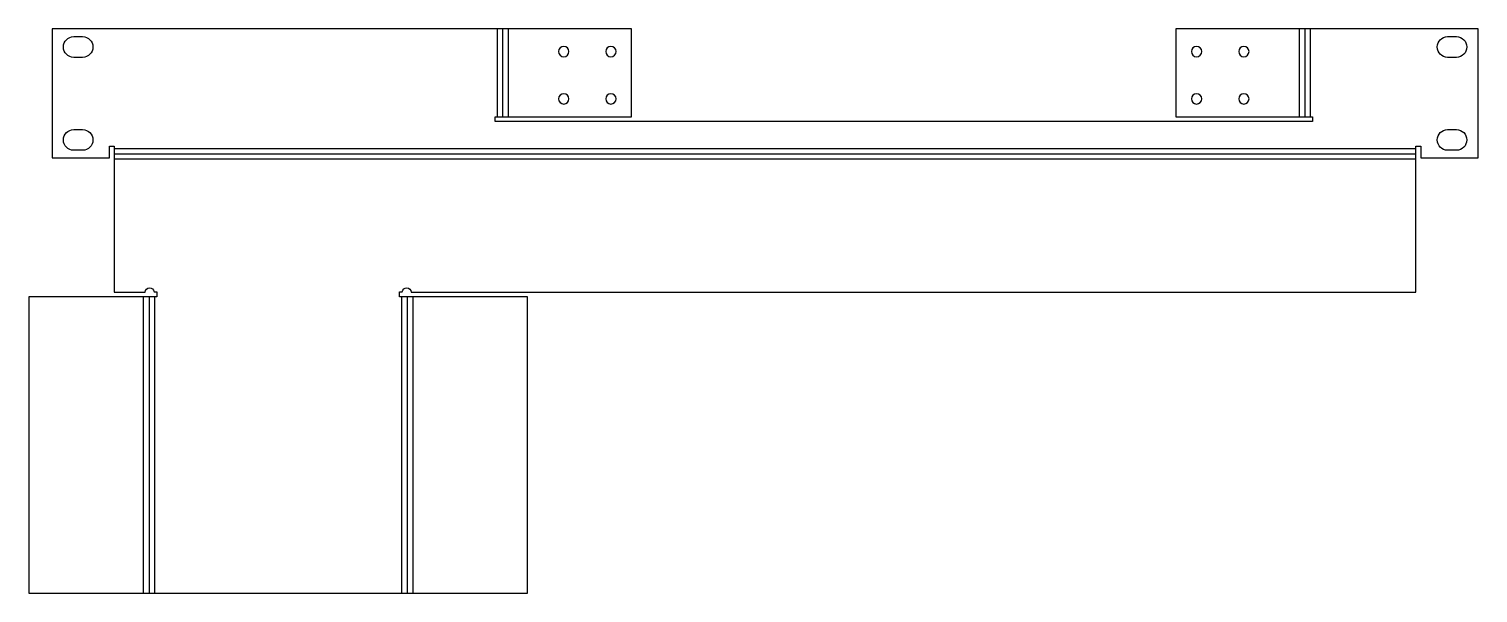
# Model space of a CAD drawing. Header units: millimetres. Extents: x -129 to 361, y -102 to 89.
import ezdxf

# ---------------------------------------------------------------- set-up
doc = ezdxf.new("R2010")
doc.units = ezdxf.units.MM

msp = doc.modelspace()

# ---------------------------------------------------------------- linework, layer by layer
at = {"layer": 'BEND'}
for p, q in [((31.02, 59.41), (31.02, 89.11)), ((302.48, 89.11), (302.48, 59.41)), ((-100.5, 46.82), (340.1, 46.82)), ((-88.72, -1.5), (-88.72, -101.8)), ((-1.28, -101.8), (-1.28, -1.5))]:
    msp.add_line(p, q, dxfattribs=at)
at = {"layer": 'BEND_EXTENT'}
for p, q in [((29.2, 59.41), (29.2, 89.11)), ((32.84, 89.11), (32.84, 59.41)), ((300.66, 59.41), (300.66, 89.11)), ((304.3, 89.11), (304.3, 59.41)), ((-100.5, 48.64), (340.1, 48.64)), ((340.1, 45), (-100.5, 45)), ((-90.54, -101.8), (-90.54, -1.5)), ((-86.9, -1.5), (-86.9, -101.8)), ((-3.1, -101.8), (-3.1, -1.5)), ((0.54, -1.5), (0.54, -101.8))]:
    msp.add_line(p, q, dxfattribs=at)
at = {"layer": 'INTERIOR_PROFILES'}
for points in [[(-114.2, 86.51), (-111.2, 86.51, -1), (-111.2, 79.51), (-114.2, 79.51, -1)], [(353.8, 79.51), (350.8, 79.51, -1), (350.8, 86.51), (353.8, 86.51, -1)], [(-114.2, 48.04, -1), (-114.2, 55.04), (-111.2, 55.04, -1), (-111.2, 48.04)], [(350.8, 55.04), (353.8, 55.04, -1), (353.8, 48.04), (350.8, 48.04, -1)]]:
    msp.add_lwpolyline(points, format="xyb", close=True, dxfattribs=at)
at = {"layer": 'INTERIOR_PROFILES', "extrusion": (0, 0, -1)}
for centre in [(-51.64, 81.46), (-67.64, 81.46), (-265.86, 81.46), (-281.86, 81.46), (-51.64, 65.46), (-67.64, 65.46), (-265.86, 65.46), (-281.86, 65.46)]:
    msp.add_circle(centre, 1.75, dxfattribs=at)
at = {"layer": 'OUTER_PROFILES'}
msp.add_lwpolyline([(-86.1, -1.5), (-129.34, -1.5), (-129.34, -101.8), (39.34, -101.8), (39.34, -1.5), (-3.9, -1.5), (-3.9, 0.1), (-3, 0.1, -0.967186), (0, 0), (340.1, 0), (340.1, 49.44), (341.7, 49.44), (341.7, 45.44), (361.1, 45.44), (361.1, 89.11), (258.86, 89.11), (258.86, 59.41), (305.1, 59.41), (305.1, 57.81), (28.4, 57.81), (28.4, 59.41), (74.64, 59.41), (74.64, 89.11), (-121.5, 89.11), (-121.5, 45.44), (-102.1, 45.44), (-102.1, 49.44), (-100.5, 49.44), (-100.5, 0), (-90, 0, -0.967186), (-87, 0.1), (-86.1, 0.1)], format="xyb", close=True, dxfattribs=at)

doc.saveas('drawing.dxf')
